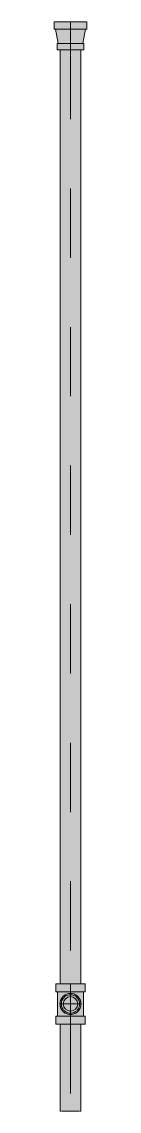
# Model space of a CAD drawing. Header units: millimetres. Extents: x -4000 to 187956, y -58990 to 162485.
# Drawn here: x 14212 to 14288, y 41454 to 43951 of the extents above; entities that cross this region are included whole.
import ezdxf

# ---------------------------------------------------------------- set-up
doc = ezdxf.new("R2010")
doc.units = ezdxf.units.MM
doc.linetypes.add('Dash 1_16_', pattern=[317.5, 158.75, -158.75])
doc.layers.add('P-PIPE', color=3, linetype='Continuous', lineweight=9)
doc.layers.add('P-PIPE-CNTR', color=3, linetype='Continuous', lineweight=9)

msp = doc.modelspace()

# ---------------------------------------------------------------- hatches: boundary and pattern name
at = {"layer": 'P-PIPE', "transparency": 33554534}
for points in [[(14212.4, 43933.7), (14287.7, 43933.7), (14287.7, 43950.5), (14212.4, 43950.5)], [(14274.3, 43901.1), (14278.1, 43901.1), (14283.4, 43933.7), (14215.5, 43933.7), (14222.9, 43901.1), (14269.9, 43901.1)], [(14279.8, 43886.2), (14280.8, 43886.2), (14279.8, 43901.1), (14219.2, 43901.1), (14220.3, 43886.2), (14276.7, 43886.2)], [(14243.8, 41746.5), (14250, 41746.5), (14250, 43886.2), (14225.9, 43886.2), (14226.7, 41746.5), (14237.9, 41746.5)], [(14256.2, 41746.5), (14274.1, 41746.5), (14273.3, 43886.2), (14250, 43886.2), (14250, 41746.5)], [(14226.1, 41728.1), (14250, 41728.1), (14250, 41746.5), (14216.2, 41746.5), (14217.4, 41728.1), (14220.7, 41728.1)], [(14283.8, 41728.1), (14282.6, 41746.5), (14250, 41746.5), (14250, 41728.1), (14282.6, 41728.1)], [(14242.2, 41672.4), (14250, 41672.4), (14250, 41679.1), (14242.6, 41680.4), (14236.3, 41684.1), (14231.7, 41689.6), (14229.2, 41696.4), (14229.2, 41704), (14231.7, 41710.9), (14236.3, 41716.3), (14242.6, 41720), (14250, 41721.4), (14250, 41728.1), (14220, 41728.1), (14221, 41672.4), (14238.6, 41672.4)], [(14250, 41676.1), (14256.2, 41676.9), (14262.1, 41679.3), (14267.1, 41683.2), (14270.9, 41688.2), (14273.3, 41694), (14274.1, 41700.2), (14273.3, 41706.5), (14270.9, 41712.3), (14267.1, 41717.3), (14262.1, 41721.1), (14256.2, 41723.5), (14250, 41724.3), (14243.8, 41723.5), (14237.9, 41721.1), (14233, 41717.3), (14229.1, 41712.3), (14226.7, 41706.5), (14225.9, 41700.2), (14226.7, 41694), (14229.1, 41688.2), (14233, 41683.2), (14237.9, 41679.3), (14243.8, 41676.9)], [(14250, 41683.5), (14254.3, 41684.1), (14261.8, 41688.4), (14266.1, 41695.9), (14266.1, 41704.6), (14261.8, 41712), (14254.3, 41716.4), (14245.7, 41716.4), (14238.2, 41712), (14233.9, 41704.6), (14233.9, 41695.9), (14238.2, 41688.4), (14245.7, 41684.1)], [(14271.2, 41672.4), (14280, 41672.4), (14279, 41728.1), (14250, 41728.1), (14250, 41721.4), (14257.5, 41720), (14263.7, 41716.3), (14268.3, 41710.9), (14270.8, 41704), (14270.8, 41696.4), (14268.3, 41689.6), (14263.7, 41684.1), (14257.5, 41680.4), (14250, 41679.1), (14250, 41672.4), (14268.1, 41672.4)], [(14217.4, 41654), (14250, 41654), (14250, 41672.4), (14216.2, 41672.4), (14216.2, 41654)], [(14283.8, 41654), (14282.6, 41672.4), (14250, 41672.4), (14250, 41654), (14282.6, 41654)], [(14243.8, 41454.4), (14250, 41454.4), (14250, 41654), (14225.9, 41654), (14226.7, 41454.4), (14237.9, 41454.4)], [(14250, 41454.4), (14274.1, 41454.4), (14273.3, 41654), (14250, 41654), (14250, 41633.2)]]:
    msp.add_hatch(color=1, dxfattribs=at).paths.add_polyline_path(points)

# ---------------------------------------------------------------- linework, layer by layer
at = {"layer": 'P-PIPE', "color": 20, "lineweight": 13}
for p, q in [((14212.4, 43950.5), (14212.4, 43933.7)), ((14287.7, 43950.5), (14212.4, 43950.5)), ((14217.4, 43950.5), (14212.4, 43950.5)), ((14212.4, 43933.7), (14215.2, 43933.7)), ((14212.4, 43933.7), (14287.7, 43933.7)), ((14215.2, 43933.7), (14216.4, 43933.7)), ((14215.5, 43933.7), (14221.9, 43901.1)), ((14219.6, 43950.5), (14217.4, 43950.5)), ((14217.4, 43933.7), (14240.3, 43933.7)), ((14223.4, 43950.5), (14220.6, 43950.5)), ((14276.2, 43950.5), (14223.8, 43950.5)), ((14241, 43933.7), (14259, 43933.7)), ((14259.7, 43933.7), (14282.6, 43933.7)), ((14279.4, 43950.5), (14276.6, 43950.5)), ((14278.1, 43901.1), (14284.5, 43933.7)), ((14282.6, 43950.5), (14280.4, 43950.5)), ((14287.7, 43950.5), (14282.6, 43950.5)), ((14283.6, 43933.7), (14284.8, 43933.7)), ((14284.8, 43933.7), (14287.7, 43933.7)), ((14287.7, 43933.7), (14287.7, 43950.5)), ((14219.2, 43901.1), (14219.2, 43886.2)), ((14280.8, 43901.1), (14219.2, 43901.1)), ((14220.3, 43901.1), (14219.2, 43901.1)), ((14219.2, 43886.2), (14220.3, 43886.2)), ((14219.2, 43886.2), (14280.8, 43886.2)), ((14221.7, 43901.1), (14220.3, 43901.1)), ((14220.3, 43886.2), (14223.3, 43886.2)), ((14242, 43901.1), (14223.3, 43901.1)), ((14223.3, 43886.2), (14225.7, 43886.2)), ((14225.9, 43886.2), (14225.9, 41746.5)), ((14228, 43886.2), (14225.9, 43886.2)), ((14226.5, 43886.2), (14228.2, 43886.2)), ((14229, 43886.2), (14271, 43886.2)), ((14270.9, 43886.2), (14229.1, 43886.2)), ((14257.3, 43901.1), (14242.7, 43901.1)), ((14276.7, 43901.1), (14258, 43901.1)), ((14271.8, 43886.2), (14273.5, 43886.2)), ((14274.1, 43886.2), (14272, 43886.2)), ((14274.1, 41746.5), (14274.1, 43886.2)), ((14274.3, 43886.2), (14279.8, 43886.2)), ((14280.8, 43901.1), (14278.3, 43901.1)), ((14279.8, 43886.2), (14280.8, 43886.2)), ((14280.8, 43886.2), (14280.8, 43901.1)), ((14216.2, 41746.5), (14216.2, 41728.1)), ((14217.4, 41746.5), (14216.2, 41746.5)), ((14250, 41746.5), (14216.2, 41746.5)), ((14220.7, 41746.5), (14217.4, 41746.5)), ((14225.8, 41746.5), (14220.7, 41746.5)), ((14225.9, 41746.5), (14232.9, 41746.5)), ((14232.9, 41746.5), (14226.6, 41746.5)), ((14250, 41746.5), (14233.1, 41746.5)), ((14233.1, 41746.5), (14266.9, 41746.5)), ((14266.9, 41746.5), (14250, 41746.5)), ((14283.8, 41746.5), (14250, 41746.5)), ((14273.4, 41746.5), (14267.1, 41746.5)), ((14267.1, 41746.5), (14274.1, 41746.5)), ((14279.3, 41746.5), (14274.2, 41746.5)), ((14282.6, 41746.5), (14279.3, 41746.5)), ((14283.8, 41746.5), (14282.6, 41746.5)), ((14283.8, 41728.1), (14283.8, 41746.5)), ((14216.2, 41728.1), (14217.4, 41728.1)), ((14216.2, 41728.1), (14250, 41728.1)), ((14217.4, 41728.1), (14219.8, 41728.1)), ((14220, 41728.1), (14220, 41672.4)), ((14241.2, 41728.1), (14220, 41728.1)), ((14228.8, 41728.1), (14220, 41728.1)), ((14221, 41728.1), (14241.3, 41728.1)), ((14241.2, 41728.1), (14228.8, 41728.1)), ((14242.2, 41728.1), (14250, 41728.1)), ((14250, 41728.1), (14242.2, 41728.1)), ((14250, 41728.1), (14242.2, 41728.1)), ((14250, 41728.1), (14257.8, 41728.1)), ((14250, 41728.1), (14283.8, 41728.1)), ((14257.8, 41728.1), (14250, 41728.1)), ((14257.8, 41728.1), (14250, 41728.1)), ((14258.7, 41728.1), (14279, 41728.1)), ((14280, 41728.1), (14258.8, 41728.1)), ((14271.2, 41728.1), (14258.8, 41728.1)), ((14276, 41728.1), (14271.2, 41728.1)), ((14280, 41728.1), (14276, 41728.1)), ((14280, 41672.4), (14280, 41728.1)), ((14280.2, 41728.1), (14282.6, 41728.1)), ((14282.6, 41728.1), (14283.8, 41728.1)), ((14216.2, 41672.4), (14216.2, 41654)), ((14219.8, 41672.4), (14216.2, 41672.4)), ((14250, 41672.4), (14216.2, 41672.4)), ((14220, 41672.4), (14241.2, 41672.4)), ((14220, 41672.4), (14241.2, 41672.4)), ((14241.3, 41672.4), (14221, 41672.4)), ((14250, 41672.4), (14242.2, 41672.4)), ((14242.2, 41672.4), (14250, 41672.4)), ((14242.2, 41672.4), (14250, 41672.4)), ((14257.8, 41672.4), (14250, 41672.4)), ((14283.8, 41672.4), (14250, 41672.4)), ((14250, 41672.4), (14257.8, 41672.4)), ((14250, 41672.4), (14257.8, 41672.4)), ((14279, 41672.4), (14258.7, 41672.4)), ((14258.8, 41672.4), (14280, 41672.4)), ((14258.8, 41672.4), (14280, 41672.4)), ((14282.6, 41672.4), (14280.2, 41672.4)), ((14283.8, 41672.4), (14282.6, 41672.4)), ((14283.8, 41654), (14283.8, 41672.4)), ((14216.2, 41654), (14217.4, 41654)), ((14216.2, 41654), (14250, 41654)), ((14217.4, 41654), (14220.7, 41654)), ((14220.7, 41654), (14225.8, 41654)), ((14225.9, 41654), (14225.9, 41454.4)), ((14232.9, 41654), (14225.9, 41654)), ((14226.6, 41654), (14232.9, 41654)), ((14233.1, 41654), (14250, 41654)), ((14266.9, 41654), (14233.1, 41654)), ((14250, 41654), (14266.9, 41654)), ((14250, 41654), (14283.8, 41654)), ((14267.1, 41654), (14273.4, 41654)), ((14274.1, 41654), (14267.1, 41654)), ((14274.1, 41454.4), (14274.1, 41654)), ((14274.2, 41654), (14282.6, 41654)), ((14282.6, 41654), (14283.8, 41654)), ((14225.9, 41454.4), (14228, 41454.4)), ((14229.1, 41454.4), (14270.9, 41454.4)), ((14272, 41454.4), (14274.1, 41454.4))]:
    msp.add_line(p, q, dxfattribs=at)
for radius, start, end in [(24.1, 90, 270), (24.1, 150, 195), (21.1, 151.0876, 180), (24.1, 120, 150), (21.1, 137.2293, 150), (21.1, 105, 135), (24.1, 90, 120), (21.1, 90, 105), (24.1, 300, 90), (24.1, 270, 90), (21.1, 75, 87.7707), (21.1, 62.2293, 75), (21.1, 30, 60), (21.1, 15, 30), (24.1, 195, 255), (21.1, 180, 195), (21.1, 195, 216.9292), (21.1, 219.3488, 240), (21.1, 315, 345), (21.1, 345, 12.7707), (21.1, 240, 255), (24.1, 255, 270), (21.1, 255, 270), (21.1, 270, 300), (24.1, 270, 285), (24.1, 285, 300), (21.1, 300, 308.0708)]:
    msp.add_arc((14250, 41700.2), radius, start, end, dxfattribs=at)
at = {"layer": 'P-PIPE', "color": 1}
for start, end in [(0, 180), (180, 0)]:
    msp.add_arc((14250, 41700.2), 16.7, start, end, dxfattribs=at)
at = {"layer": 'P-PIPE-CNTR', "color": 20, "lineweight": 13}
for p, q in [((14250, 43950.5), (14250, 43886.2)), ((14250, 41724.3), (14250, 41746.5)), ((14250, 41721.4), (14250, 41722.7)), ((14250, 41716.9), (14250, 41720.9)), ((14250, 41683.5), (14250, 41716.9)), ((14250, 41679.1), (14250, 41682.6)), ((14250, 41676.1), (14250, 41679.1)), ((14250, 41654), (14250, 41676.1))]:
    msp.add_line(p, q, dxfattribs=at)
at = {"layer": 'P-PIPE-CNTR', "color": 1, "linetype": 'Dash 1_16_'}
for p, q in [((14250, 43886.2), (14250, 41746.5)), ((14250, 43886.2), (14250, 41746.5)), ((14250, 41675.2), (14250, 41725.2)), ((14225, 41700.2), (14275, 41700.2)), ((14250, 41654), (14250, 41454.4)), ((14250, 41654), (14250, 41454.4))]:
    msp.add_line(p, q, dxfattribs=at)

doc.saveas('drawing.dxf')
